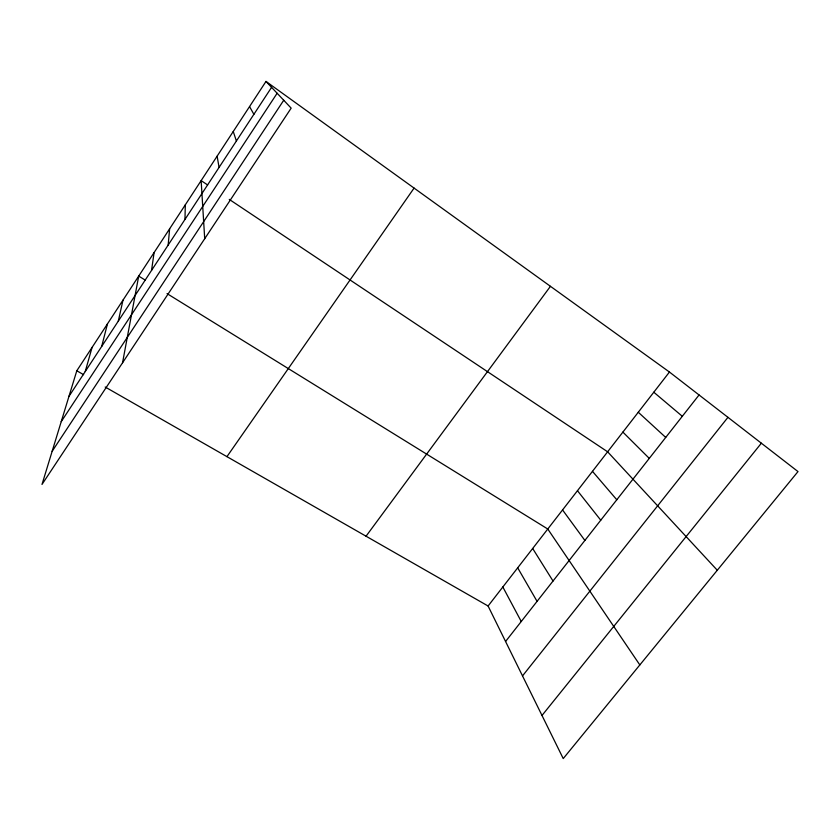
<?xml version="1.0" encoding="UTF-8"?>
<svg xmlns="http://www.w3.org/2000/svg" width="840" height="840" viewBox="0 0 840 840"><rect width="100%" height="100%" fill="white"/><g stroke="black" fill="none" stroke-linecap="round" stroke-linejoin="round"><path stroke-width="1.26" d="M184.968 219.44L185.304 204.823M168.168 245.049L169.628 228.805M151.547 270.406L154.098 252.556M122.535 362.817L138.705 276.087L145.236 280.119M118.304 321.101L123.008 300.101M101.692 346.437L107.457 323.883M85.249 371.522L92.053 347.445M76.797 370.776L42 484.439L291.165 108.139L265.997 81.427L76.797 370.776L83.622 374.682M68.975 396.344L271.572 87.35M61.226 421.638L277.137 93.261M52.133 451.322L283.731 100.254M226.947 456.645L414.078 188.087M366.051 536.204L550.442 286.314M488.093 606.008L669.449 372.036L798 471.576L563.231 758.573L488.093 606.008L105.2 387.019M505.565 641.487L699.058 394.957M522.522 675.906L727.944 417.333M542 715.47L761.355 443.205M167.034 293.601L547.775 529.011L639.828 664.933M207.638 184.958L201.138 180.621L204.708 238.697M229.257 199.385L607.625 451.805L717.287 570.245M265.997 81.427L669.449 372.036M653.803 392.228L682.311 416.294M638.284 412.251L665.721 437.43M622.892 432.106L649.268 458.388M592.484 471.345L616.791 499.769M577.458 490.718L600.768 520.191M562.558 509.943L584.871 540.435M532.676 548.499L553.025 581.028M517.692 567.829L537.065 601.356M249.543 106.586L253.89 114.314M502.834 586.992L521.252 621.505M233.247 131.502L236.397 141.005M217.119 156.177L219.072 167.422"/></g></svg>
